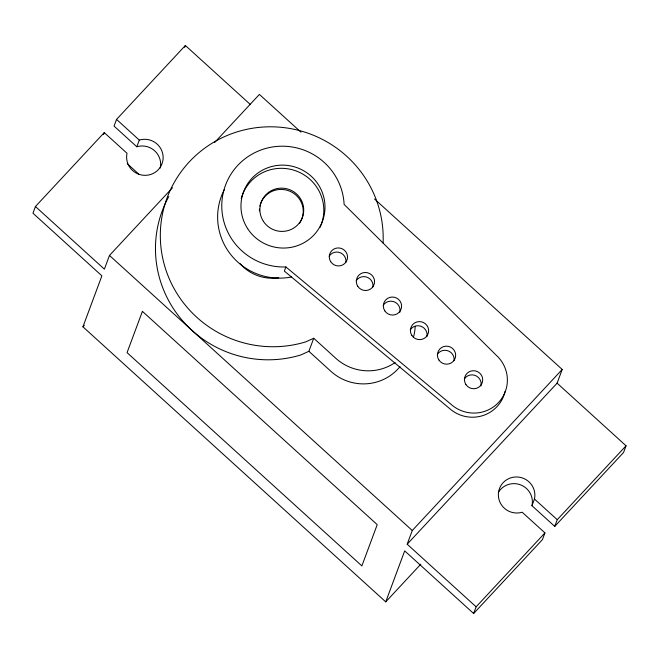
<?xml version="1.0" encoding="UTF-8"?>
<svg xmlns="http://www.w3.org/2000/svg" width="659" height="659" viewBox="0 0 659 659"><rect width="100%" height="100%" fill="white"/><g stroke="black" fill="none" stroke-linecap="round" stroke-linejoin="round"><path stroke-width="0.99" d="M250.519 104.666L185.368 45.487L116.544 119.403L139.313 140.087A18.304 17.991 20.4 0 1 162.979 155.096A18.304 17.991 20.4 0 1 144.148 175.319A18.304 17.991 20.4 0 1 127.022 153.283L104.254 132.607L35.438 206.522L32.95 213.211L101.89 275.841L82.935 326.815L385.737 601.865L420.763 564.236M103.545 134.518L104.254 132.607M116.544 119.403L114.056 126.1L136.825 146.776A18.304 17.991 20.4 0 1 160.236 168.045M136.825 146.776L139.313 140.087M184.652 47.399L185.368 45.487M172.526 187.724L109.476 255.445L104.377 269.144L35.438 206.522M285.891 266.944L450.847 404.148A33.873 33.279 20.4 0 0 498.591 402.443A33.873 33.279 20.4 0 0 496.318 355.308L344.113 204.414A61.328 60.266 20.4 0 0 280.067 146.24A61.328 60.266 20.4 0 0 221.844 208.771A61.328 60.266 20.4 0 0 285.891 266.944L284.35 271.088L449.306 408.292A33.873 33.279 20.4 0 0 505.066 391.331M168.811 196.53A111.676 109.732 20.4 0 0 181.151 319.096A111.676 109.732 20.4 0 0 300.825 354.962L308.873 351.305L313.733 338.248L335.777 358.274A47.596 46.773 20.4 0 0 395.12 362.557M385.737 601.865L404.692 550.891L473.632 613.513L542.456 539.597L544.944 532.9L522.175 512.224A18.304 17.991 20.4 0 1 498.509 497.207A18.304 17.991 20.4 0 1 517.34 476.984A18.304 17.991 20.4 0 1 534.465 499.028L557.234 519.704L554.746 526.393L531.978 505.717A18.304 17.991 20.4 0 0 498.344 492.421M473.632 613.513L476.119 606.824L407.18 544.202L412.279 530.503L562.201 369.46L374.534 198.993M407.18 544.202L557.11 383.159L562.201 369.46M531.978 505.717L534.465 499.028M557.11 383.159L626.05 445.789L623.562 452.478L554.746 526.393M214.562 142.575L259.399 94.41L301.006 132.204M82.935 326.815L84.336 325.307M476.119 606.824L544.944 532.9M557.234 519.704L626.05 445.789M313.733 338.248L305.685 341.897A111.676 109.732 20.4 0 1 162.345 256.409A111.676 109.732 20.4 0 1 263.666 127.006A111.676 109.732 20.4 0 1 383.077 243.056M127.236 163.646L138.662 174.025M308.873 351.305L330.925 371.33A47.596 46.773 20.4 0 0 400.029 366.635M109.476 255.445L412.279 530.503M291.673 276.937A61.328 60.266 20.4 0 1 230.222 253.888A61.328 60.266 20.4 0 1 224.431 189.454M241.202 198.598A42.11 41.377 20.4 0 1 296.006 170.92A42.11 41.377 20.4 0 1 320.01 227.446M259.893 206.209A21.969 21.59 20.4 0 1 290.067 191.316A21.969 21.59 20.4 0 1 299.326 223.599M259.399 210.896A21.969 21.59 20.4 0 1 259.473 209.01M464.315 378.974A9.152 8.995 20.4 0 1 480.963 385.886M437.279 354.41A9.152 8.995 20.4 0 1 454.067 360.555M410.244 329.854A9.152 8.995 20.4 0 1 426.892 336.774M356.173 280.742A9.152 8.995 20.4 0 1 372.961 286.887M383.208 305.298A9.152 8.995 20.4 0 1 399.856 312.209M329.138 256.178A9.152 8.995 20.4 0 1 345.926 262.323M278.716 277.736A42.11 41.377 20.4 0 1 240 263.567M415.195 326.337A47.596 46.773 20.4 0 1 413.391 337.392M142.41 311.361L127.063 352.631L361.873 565.916L377.22 524.646L142.41 311.361M465.897 384.518A9.152 8.995 20.4 0 0 481.696 383.95A9.152 8.995 20.4 0 0 473.146 370.72A9.152 8.995 20.4 0 0 465.897 384.518M330.719 261.722A9.152 8.995 20.4 0 0 346.519 261.162A9.152 8.995 20.4 0 0 337.968 247.932A9.152 8.995 20.4 0 0 330.719 261.722M357.755 286.286A9.152 8.995 20.4 0 0 373.554 285.718A9.152 8.995 20.4 0 0 365.004 272.488A9.152 8.995 20.4 0 0 357.755 286.286M247.627 228.607A42.11 41.377 20.4 0 0 320.323 226.012A42.11 41.377 20.4 0 0 280.981 165.154A42.11 41.377 20.4 0 0 247.627 228.607M263.353 221.267A21.969 21.59 20.4 0 0 301.278 219.917A21.969 21.59 20.4 0 0 280.75 188.161A21.969 21.59 20.4 0 0 263.353 221.267M438.861 359.954A9.152 8.995 20.4 0 0 454.661 359.394A9.152 8.995 20.4 0 0 446.11 346.164A9.152 8.995 20.4 0 0 438.861 359.954M411.826 335.398A9.152 8.995 20.4 0 0 427.625 334.838A9.152 8.995 20.4 0 0 419.075 321.608A9.152 8.995 20.4 0 0 411.826 335.398M384.79 310.842A9.152 8.995 20.4 0 0 400.59 310.274A9.152 8.995 20.4 0 0 392.039 297.044A9.152 8.995 20.4 0 0 384.79 310.842"/></g></svg>
